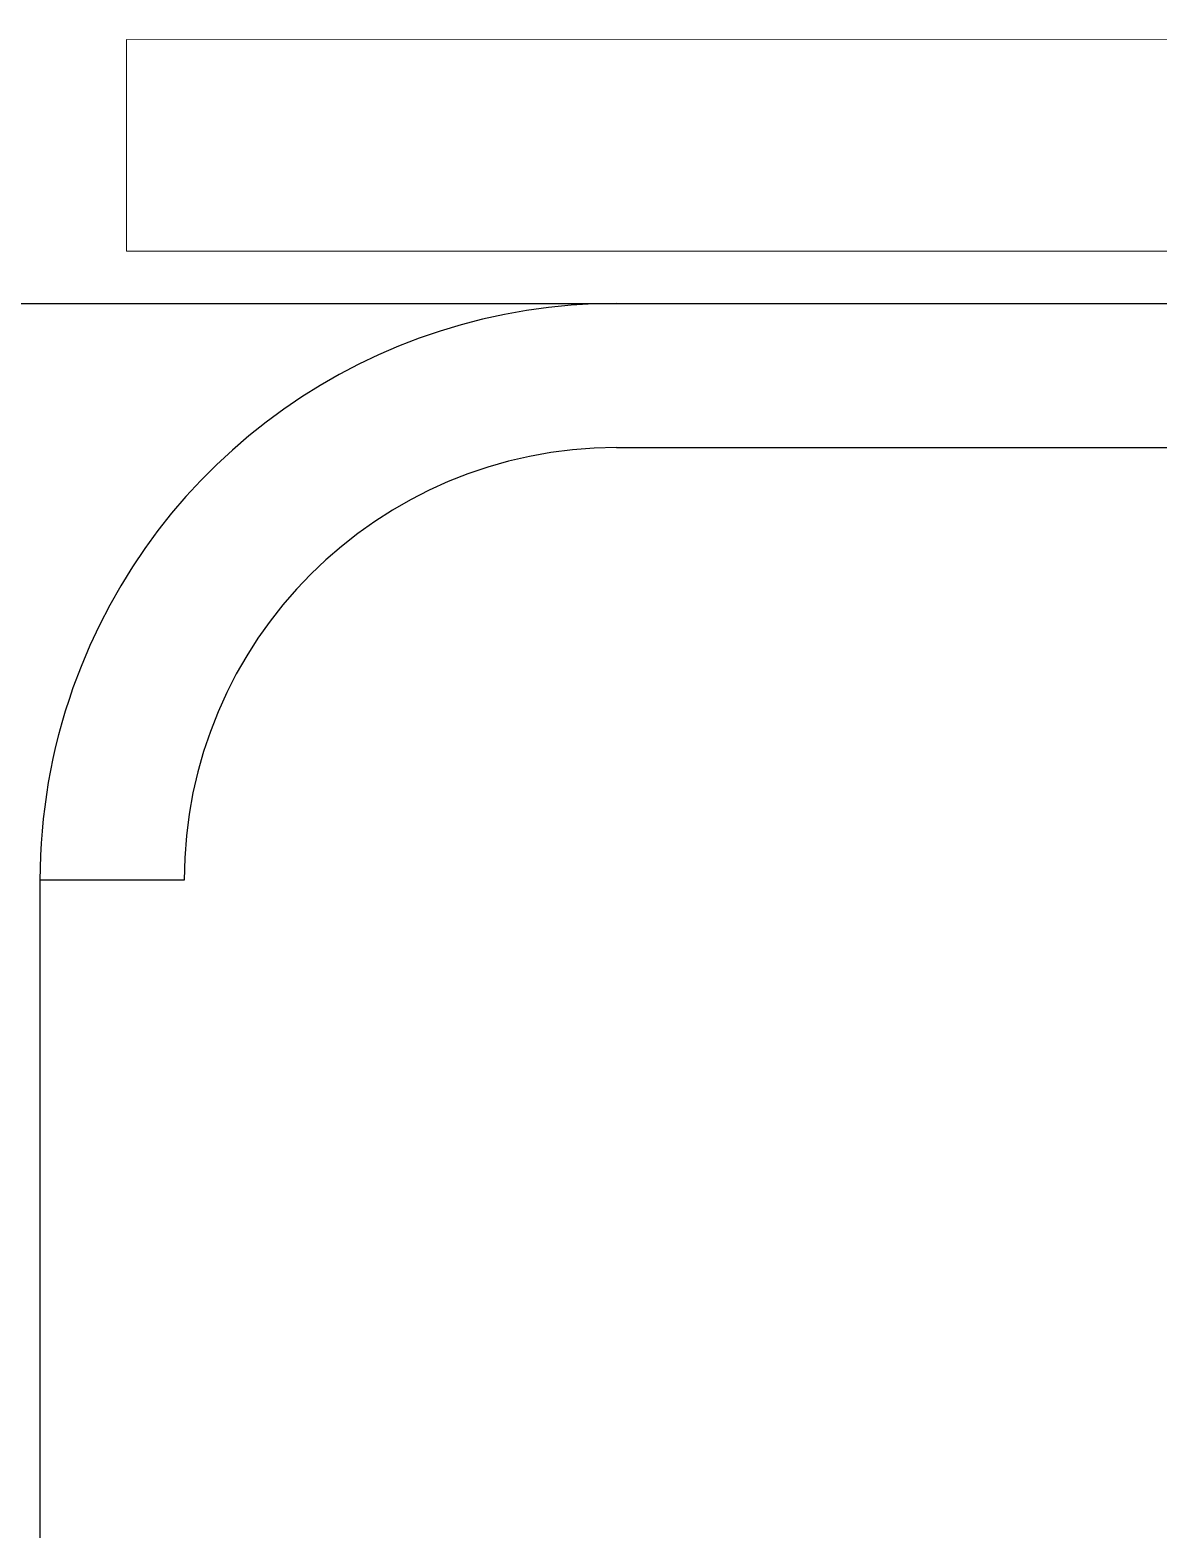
# Model space of a CAD drawing. Extents: x 6529560 to 6558080, y 5579316 to 5588131.
# Drawn here: x 6543458.27 to 6543470.01, y 5579601.02 to 5579616.61 of the extents above; entities that cross this region are included whole.
import ezdxf

# ---------------------------------------------------------------- set-up
doc = ezdxf.new("R2010")
doc.units = 0
doc.header["$MEASUREMENT"] = 0
doc.layers.get('0').update_dxf_attribs({"color": 2, "linetype": 'CONTINUOUS', "lineweight": 5})
doc.layers.add('arch_droga', color=1, linetype='CONTINUOUS', lineweight=25)
doc.layers.add('arch_samochody', color=10, linetype='CONTINUOUS', lineweight=15)

# ---------------------------------------------------------------- blocks, each defined once
blk = doc.blocks.new('tirtir')
at = {"layer": 'arch_samochody'}
for p, q in [((6542587.023, 5577672.871), (6542587.012, 5577672.857)), ((6542587.038, 5577672.885), (6542587.023, 5577672.871)), ((6542587.059, 5577672.898), (6542587.038, 5577672.885)), ((6542587.085, 5577672.909), (6542587.059, 5577672.898)), ((6542587.114, 5577672.919), (6542587.085, 5577672.909)), ((6542587.147, 5577672.927), (6542587.114, 5577672.919)), ((6542587.182, 5577672.933), (6542587.147, 5577672.927)), ((6542587.22, 5577672.936), (6542587.182, 5577672.933)), ((6542587.258, 5577672.937), (6542587.22, 5577672.936)), ((6542587.258, 5577672.937), (6542587.768, 5577672.937)), ((6542587.768, 5577672.937), (6542587.768, 5577672.837)), ((6542587.008, 5577672.841), (6542586.893, 5577671.737)), ((6542587.012, 5577672.857), (6542587.008, 5577672.841)), ((6542587.146, 5577672.753), (6542587.143, 5577672.737)), ((6542587.143, 5577672.737), (6542587.143, 5577670.737)), ((6542587.155, 5577672.768), (6542587.146, 5577672.753)), ((6542587.17, 5577672.783), (6542587.155, 5577672.768)), ((6542587.191, 5577672.796), (6542587.17, 5577672.783)), ((6542587.216, 5577672.808), (6542587.191, 5577672.796)), ((6542587.246, 5577672.818), (6542587.216, 5577672.808)), ((6542587.279, 5577672.826), (6542587.246, 5577672.818)), ((6542587.316, 5577672.832), (6542587.279, 5577672.826)), ((6542587.354, 5577672.836), (6542587.316, 5577672.832)), ((6542587.393, 5577672.837), (6542587.354, 5577672.836)), ((6542587.393, 5577672.837), (6542589.268, 5577672.837)), ((6542587.393, 5577672.737), (6542589.018, 5577672.737)), ((6542587.393, 5577672.737), (6542588.143, 5577672.637)), ((6542587.393, 5577670.737), (6542587.393, 5577672.737)), ((6542589.268, 5577672.837), (6542587.518, 5577672.837)), ((6542588.768, 5577672.637), (6542589.268, 5577672.837)), ((6542589.268, 5577672.837), (6542589.268, 5577670.637)), ((6542588.018, 5577670.837), (6542588.018, 5577672.637)), ((6542588.143, 5577672.637), (6542588.768, 5577672.637)), ((6542588.768, 5577670.837), (6542588.768, 5577672.637)), ((6542588.927, 5577670.815), (6542588.927, 5577672.701)), ((6542588.927, 5577670.773), (6542588.927, 5577672.436)), ((6542587.008, 5577670.683), (6542586.893, 5577671.737)), ((6542588.143, 5577670.837), (6542587.393, 5577670.737)), ((6542588.768, 5577670.837), (6542588.143, 5577670.837)), ((6542589.268, 5577670.637), (6542588.768, 5577670.837)), ((6542587.008, 5577670.683), (6542587.012, 5577670.668)), ((6542587.143, 5577670.737), (6542587.146, 5577670.722)), ((6542587.146, 5577670.722), (6542587.155, 5577670.706)), ((6542587.155, 5577670.706), (6542587.17, 5577670.692)), ((6542587.17, 5577670.692), (6542587.191, 5577670.678)), ((6542587.191, 5577670.678), (6542587.216, 5577670.666)), ((6542587.393, 5577670.737), (6542589.018, 5577670.737)), ((6542587.012, 5577670.668), (6542587.022, 5577670.653)), ((6542587.022, 5577670.653), (6542587.038, 5577670.639)), ((6542587.038, 5577670.639), (6542587.059, 5577670.626)), ((6542587.059, 5577670.626), (6542587.084, 5577670.615)), ((6542587.084, 5577670.615), (6542587.114, 5577670.605)), ((6542587.114, 5577670.605), (6542587.147, 5577670.597)), ((6542587.147, 5577670.597), (6542587.182, 5577670.592)), ((6542587.182, 5577670.592), (6542587.219, 5577670.588)), ((6542587.216, 5577670.666), (6542587.246, 5577670.656)), ((6542587.219, 5577670.588), (6542587.257, 5577670.587)), ((6542587.246, 5577670.656), (6542587.279, 5577670.648)), ((6542587.257, 5577670.587), (6542587.768, 5577670.587)), ((6542587.279, 5577670.648), (6542587.316, 5577670.642)), ((6542587.316, 5577670.642), (6542587.354, 5577670.638)), ((6542587.354, 5577670.638), (6542587.393, 5577670.637)), ((6542587.393, 5577670.637), (6542589.268, 5577670.637)), ((6542589.268, 5577670.637), (6542587.518, 5577670.637)), ((6542587.768, 5577670.637), (6542587.768, 5577670.587))]:
    blk.add_line(p, q, dxfattribs=at)
blk.add_lwpolyline([(6542604.893, 5577672.837), (6542589.518, 5577672.837), (6542589.518, 5577670.637), (6542604.893, 5577670.637), (6542604.893, 5577672.837)], dxfattribs=at)
blk = doc.blocks.new('ZT_z_opisami')
at = {"layer": 'arch_droga', "color": 7}
for p, q in [((6540768.195, 5579536.322, -6.54), (6540786.195, 5579536.322, -6.54)), ((6540786.195, 5579536.322, -6.54), (6540826.034, 5579536.322, -6.54)), ((6540780.195, 5579530.322, -6.54), (6540780.195, 5579507.152, -6.54))]:
    blk.add_line(p, q, dxfattribs=at)
at = {"layer": 'arch_droga', "color": 7, "linetype": 'Continuous'}
for p, q in [((6540786.195, 5579534.822, -6.54), (6540792.074, 5579534.822, -6.54)), ((6540781.695, 5579530.322, -6.54), (6540780.195, 5579530.322, -6.54))]:
    blk.add_line(p, q, dxfattribs=at)
at = {"layer": 'arch_droga', "color": 7}
for start, end in [(90, 160.5288), (160.5288, 180)]:
    blk.add_arc((6540786.195, 5579530.322, -6.54), 6, start, end, dxfattribs=at)
at = {"layer": 'arch_droga', "color": 7, "linetype": 'Continuous'}
blk.add_arc((6540786.195, 5579530.322, -6.54), 4.5, 90, 180, dxfattribs=at)
at = {"color": 7, "linetype": 'Continuous', "xscale": -1, "rotation": 359.9957230425503}
blk.add_blockref('tirtir', (13082969.614, 1377.86, 0.348), dxfattribs=at)

msp = doc.modelspace()

# ---------------------------------------------------------------- block references
at = {"color": 4, "rotation": 359.9999223416695}
msp.add_blockref('ZT_z_opisami', (2670.615, 86.312, -1.4022), dxfattribs=at)

doc.saveas('drawing.dxf')
